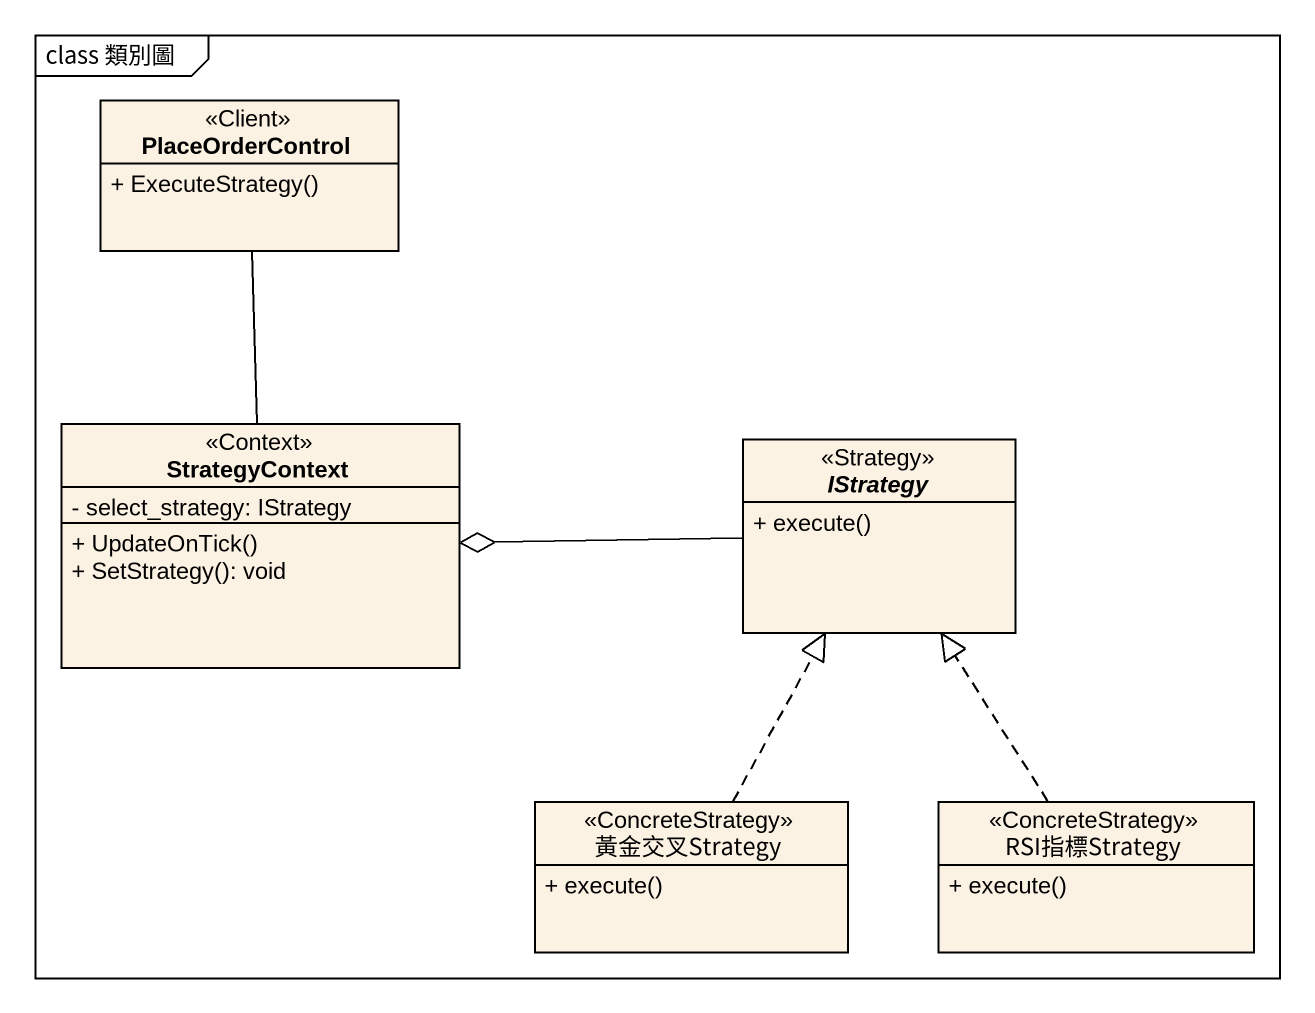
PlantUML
@startuml
mainframe class 類別圖
hide circle
hide empty members
skinparam classAttributeIconSize 0
class PlaceOrderControl <<Client>> {
  + ExecuteStrategy()
}
class StrategyContext <<Context>> {
  - select_strategy: IStrategy
  + UpdateOnTick()
  + SetStrategy(): void
}
interface IStrategy <<Strategy>> {
  + execute()
}
class 黃金交叉Strategy <<ConcreteStrategy>> {
  + execute()
}
class RSI指標Strategy <<ConcreteStrategy>> {
  + execute()
}
PlaceOrderControl -- StrategyContext
IStrategy -left-o StrategyContext
黃金交叉Strategy .up.|> IStrategy
RSI指標Strategy .up.|> IStrategy
@enduml
